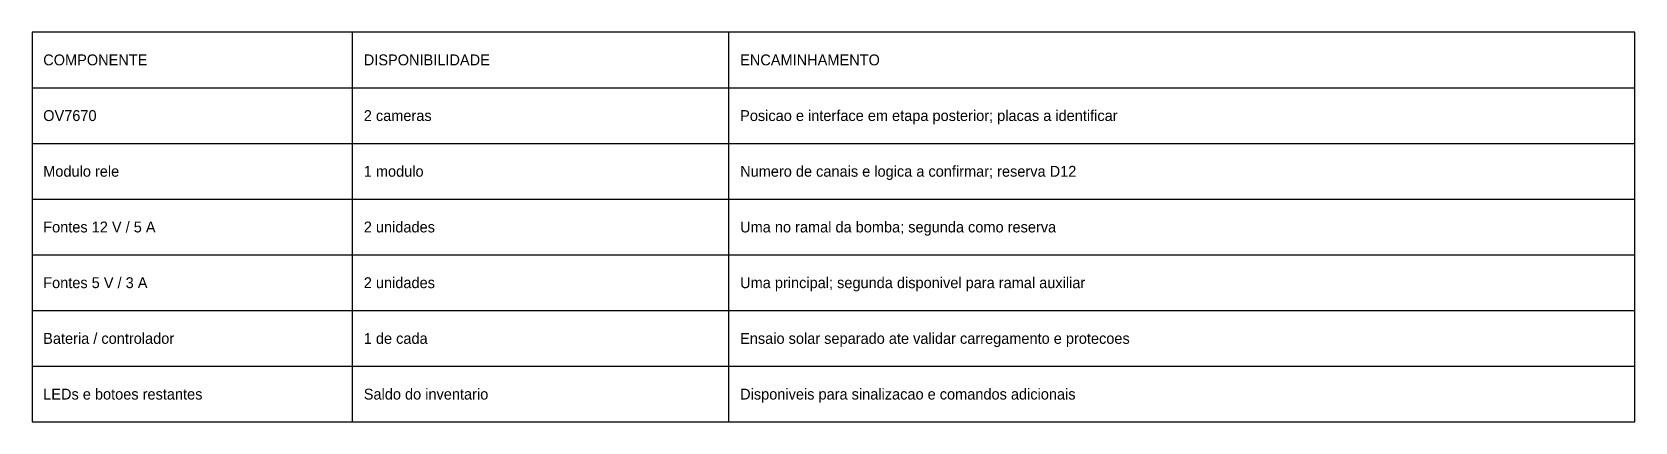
# Model space of a CAD drawing. Header units: millimetres. Extents: x 0 to 1150, y 0 to 280.
import ezdxf
from ezdxf.enums import TextEntityAlignment as Align

# ---------------------------------------------------------------- set-up
doc = ezdxf.new("R2010")
doc.units = ezdxf.units.MM
for name, color, linetype in [('COTAS', 8, 'Continuous'), ('DESENHO', 7, 'Continuous'), ('TEXTO', 8, 'Continuous')]:
    doc.layers.add(name, color=color, linetype=linetype)

msp = doc.modelspace()

# ---------------------------------------------------------------- linework, layer by layer
at = {"layer": 'COTAS'}
for p, q in [((230, 0), (230, 280)), ((500, 0), (500, 280)), ((0, 240), (1150, 240)), ((0, 200), (1150, 200)), ((0, 160), (1150, 160)), ((0, 120), (1150, 120)), ((0, 80), (1150, 80)), ((0, 40), (1150, 40))]:
    msp.add_line(p, q, dxfattribs=at)
at = {"layer": 'DESENHO'}
msp.add_lwpolyline([(0, 0), (1150, 0), (1150, 280), (0, 280)], close=True, dxfattribs=at)

# ---------------------------------------------------------------- texts
at = {"layer": 'TEXTO'}
for s, height, p in [('COMPONENTE', 7.8, (8, 260)), ('DISPONIBILIDADE', 7.802, (238, 260)), ('ENCAMINHAMENTO', 7.802, (508, 260)), ('OV7670', 7.8, (8, 220)), ('2 cameras', 7.8, (238, 220)), ('Posicao e interface em etapa posterior; placas a identificar', 7.802, (508, 220)), ('Modulo rele', 7.802, (8, 180)), ('1 modulo', 7.8, (238, 180)), ('Numero de canais e logica a confirmar; reserva D12', 7.802, (508, 180)), ('Fontes 12 V / 5 A', 7.802, (8, 140)), ('2 unidades', 7.8, (238, 140)), ('Uma no ramal da bomba; segunda como reserva', 7.802, (508, 140)), ('Fontes 5 V / 3 A', 7.802, (8, 100)), ('2 unidades', 7.8, (238, 100)), ('Uma principal; segunda disponivel para ramal auxiliar', 7.802, (508, 100)), ('Bateria / controlador', 7.802, (8, 60)), ('1 de cada', 7.8, (238, 60)), ('Ensaio solar separado ate validar carregamento e protecoes', 7.802, (508, 60)), ('LEDs e botoes restantes', 7.802, (8, 20)), ('Saldo do inventario', 7.802, (238, 20)), ('Disponiveis para sinalizacao e comandos adicionais', 7.802, (508, 20))]:
    msp.add_text(s, height=height, dxfattribs=at).set_placement(p, align=Align.MIDDLE_LEFT)

doc.saveas('drawing.dxf')
